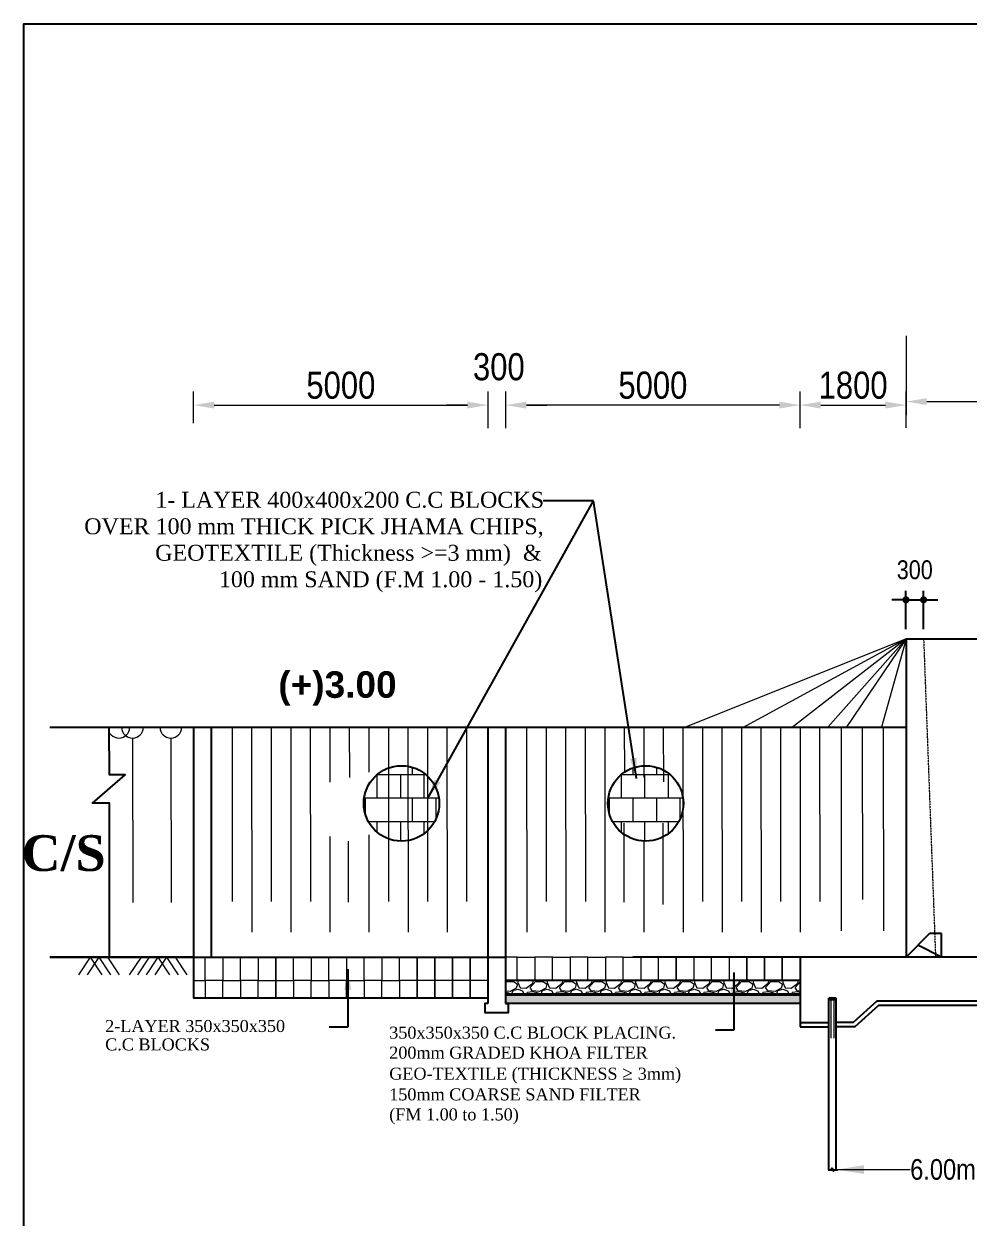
# Model space of a CAD drawing. Extents: x -119161 to 3778985, y -718511 to -30958.
# Drawn here: x 2812443 to 2828479, y -685653 to -665394 of the extents above; entities that cross this region are included whole.
import ezdxf

# ---------------------------------------------------------------- set-up
doc = ezdxf.new("R2010")
doc.units = 0
doc.header["$MEASUREMENT"] = 0
doc.linetypes.add('DASHED2', pattern=[9.525, 6.35, -3.175])
doc.linetypes.add('DASHEDX2', pattern=[38.1, 25.4, -12.7])
doc.layers.get('0').update_dxf_attribs({"linetype": 'CONTINUOUS'})
doc.layers.get('DEFPOINTS').update_dxf_attribs({"linetype": 'CONTINUOUS'})
for name, color, linetype in [('BLOCK', 6, 'CONTINUOUS'), ('DOTTED', 240, 'DASHED2'), ('LINE', 7, 'CONTINUOUS'), ('TEXT', 10, 'CONTINUOUS')]:
    doc.layers.add(name, color=color, linetype=linetype)
for name, color, linetype, lineweight in [('Dim', 7, 'CONTINUOUS', 9), ('Dimension', 8, 'CONTINUOUS', 18), ('HATCH', 252, 'CONTINUOUS', 5), ('line2', 3, 'CONTINUOUS', 30), ('slop', 8, 'CONTINUOUS', 9)]:
    doc.layers.add(name, color=color, linetype=linetype, lineweight=lineweight)
doc.styles.add('1-2', font='arial.ttf')
doc.styles.add('ARIAL', font='ARIALN.TTF')
doc.styles.add('DIM', font='isocp3.shx')
doc.styles.add('dimText', font='ARIALN.TTF')
doc.styles.get("Standard").update_dxf_attribs({"font": 'times.ttf', "height": 250})
doc.styles.add('text', font='ARIALN.TTF', dxfattribs={"height": 1.6})
doc.dimstyles.new('3', dxfattribs={"dimtxt": 225, "dimasz": 350, "dimexe": 100, "dimexo": 25, "dimgap": 9, "dimtad": 0, "dimdec": 0, "dimzin": 0, "dimdsep": 46, "dimtxsty": 'Standard', "dimcen": 0, "dimclrt": 256, "dimadec": 0, "dimazin": 0, "dimtfac": 1, "dimtdec": 0, "dimtofl": 0, "dimtmove": 2, "dimatfit": 3, "dimfxl": 1, "dimtolj": 1, "dimtzin": 0, "dimarcsym": 0})
doc.dimstyles.new('dim_150', dxfattribs={"dimtxt": 300, "dimasz": 300, "dimexe": 300, "dimexo": 100, "dimgap": 100, "dimtad": 1, "dimdec": 0, "dimzin": 0, "dimdsep": 46, "dimtxsty": 'DIM', "dimcen": 150, "dimclrd": 5, "dimclre": 5, "dimclrt": 7, "dimadec": 0, "dimazin": 0, "dimtfac": 1, "dimtdec": 0, "dimtmove": 0, "dimatfit": 3, "dimfxl": 20, "dimtolj": 1, "dimtzin": 0, "dimarcsym": 0})
doc.dimstyles.new('dim_230', dxfattribs={"dimtxt": 460, "dimasz": 460, "dimexe": 230, "dimexo": 100, "dimgap": 100, "dimtad": 1, "dimdec": 0, "dimzin": 0, "dimdsep": 46, "dimtxsty": 'dimText', "dimcen": 0.09, "dimclrd": 256, "dimclre": 256, "dimclrt": 7, "dimadec": 0, "dimazin": 0, "dimtfac": 1, "dimtdec": 0, "dimtofl": 0, "dimtmove": 0, "dimatfit": 3, "dimfxl": 1, "dimtolj": 1, "dimtzin": 0, "dimlwd": -1, "dimlwe": -1, "dimarcsym": 0})

# ---------------------------------------------------------------- blocks, each defined once
blk = doc.blocks.new('_Dot')
at = {"color": 0, "linetype": 'ByBlock', "lineweight": -2}
blk.add_line((-0.5, 0), (-1, 0), dxfattribs=at)
at = {"color": 0, "linetype": 'ByBlock', "const_width": 0.5}
blk.add_lwpolyline([(-0.25, 0, 1), (0.25, 0, 1)], format="xyb", close=True, dxfattribs=at)
blk = doc.blocks.new('*D1521')
at = {"layer": 'DEFPOINTS', "color": 0, "lineweight": -2, "ltscale": 500}
for p in [(2827722, -675172), (2827422, -675771), (2827722, -675771)]:
    blk.add_point(p, dxfattribs=at)
at = {"layer": 'Dim', "color": 5, "lineweight": -2, "ltscale": 500}
for p, q in [((2827422, -675671), (2827422, -675022)), ((2827722, -675671), (2827722, -675022)), ((2827302, -675172), (2827182, -675172)), ((2827422, -675172), (2827722, -675172)), ((2827842, -675172), (2827962, -675172))]:
    blk.add_line(p, q, dxfattribs=at)
at = {"layer": 'Dim', "color": 5, "lineweight": -2, "ltscale": 500, "xscale": 120, "yscale": 120, "zscale": 120}
blk.add_blockref('_Dot', (2827422, -675172), dxfattribs=at)
at = {"layer": 'Dim', "color": 5, "lineweight": -2, "ltscale": 500, "xscale": 120, "yscale": 120, "zscale": 120, "rotation": 180}
blk.add_blockref('_Dot', (2827722, -675172), dxfattribs=at)
at = {"layer": 'Dim', "color": 7, "ltscale": 500, "insert": (2827572, -674664), "char_height": 320, "attachment_point": 5, "style": 'ARIAL'}
blk.add_mtext('\\A1;300', dxfattribs=at)
blk = doc.blocks.new('*D1460')
at = {"layer": 'DEFPOINTS', "color": 0, "lineweight": -2, "ltscale": 500}
for p in [(2820326, -671866), (2815326, -672271), (2820326, -672271)]:
    blk.add_point(p, dxfattribs=at)
at = {"layer": 'Dim', "ltscale": 500}
for p, q in [((2815326, -672171), (2815326, -671636)), ((2820326, -672171), (2820326, -671636)), ((2815676, -671866), (2819976, -671866))]:
    blk.add_line(p, q, dxfattribs=at)
at = {"layer": 'Dim', "lineweight": -2, "ltscale": 500}
for points in [[(2815676, -671808), (2815676, -671925), (2815326, -671866)], [(2819976, -671808), (2819976, -671925), (2820326, -671866)]]:
    blk.add_solid(points, dxfattribs=at)
at = {"layer": 'Dim', "color": 7, "ltscale": 500, "insert": (2817826, -671531), "char_height": 460, "attachment_point": 5, "style": 'dimText'}
blk.add_mtext('\\A1;5000', dxfattribs=at)
blk = doc.blocks.new('*D1461')
at = {"layer": 'DEFPOINTS', "color": 0, "lineweight": -2, "ltscale": 500}
for p in [(2820626, -671866), (2820326, -672357), (2820626, -672357)]:
    blk.add_point(p, dxfattribs=at)
at = {"layer": 'Dim', "ltscale": 500}
for p, q in [((2820326, -672257), (2820326, -671636)), ((2820626, -672257), (2820626, -671636)), ((2819976, -671866), (2819626, -671866)), ((2820976, -671866), (2821326, -671866))]:
    blk.add_line(p, q, dxfattribs=at)
at = {"layer": 'Dim', "lineweight": -2, "ltscale": 500}
for points in [[(2819976, -671808), (2819976, -671925), (2820326, -671866)], [(2820976, -671808), (2820976, -671925), (2820626, -671866)]]:
    blk.add_solid(points, dxfattribs=at)
at = {"layer": 'Dim', "color": 7, "ltscale": 500, "insert": (2820509, -671218), "char_height": 460, "attachment_point": 5, "style": 'dimText'}
blk.add_mtext('\\A1;300', dxfattribs=at)
blk = doc.blocks.new('*D1462')
at = {"layer": 'DEFPOINTS', "color": 0, "lineweight": -2, "ltscale": 500}
for p in [(2820626, -671866), (2820626, -672357), (2825625, -672357)]:
    blk.add_point(p, dxfattribs=at)
at = {"layer": 'Dim', "ltscale": 500}
for p, q in [((2820626, -672257), (2820626, -671636)), ((2825625, -672257), (2825625, -671636)), ((2825275, -671866), (2820976, -671866))]:
    blk.add_line(p, q, dxfattribs=at)
at = {"layer": 'Dim', "lineweight": -2, "ltscale": 500}
for points in [[(2820976, -671808), (2820976, -671925), (2820626, -671866)], [(2825275, -671808), (2825275, -671925), (2825625, -671866)]]:
    blk.add_solid(points, dxfattribs=at)
at = {"layer": 'Dim', "color": 7, "ltscale": 500, "insert": (2823125, -671531), "char_height": 460, "attachment_point": 5, "style": 'dimText'}
blk.add_mtext('\\A1;5000', dxfattribs=at)
blk = doc.blocks.new('*D1463')
at = {"layer": 'DEFPOINTS', "color": 0, "lineweight": -2, "ltscale": 500}
for p in [(2827425, -671866), (2825625, -672357), (2827425, -672354)]:
    blk.add_point(p, dxfattribs=at)
at = {"layer": 'Dim', "ltscale": 500}
for p, q in [((2825625, -672257), (2825625, -671636)), ((2827425, -672254), (2827425, -671636)), ((2825975, -671866), (2827075, -671866))]:
    blk.add_line(p, q, dxfattribs=at)
at = {"layer": 'Dim', "lineweight": -2, "ltscale": 500}
for points in [[(2825975, -671808), (2825975, -671925), (2825625, -671866)], [(2827075, -671808), (2827075, -671925), (2827425, -671866)]]:
    blk.add_solid(points, dxfattribs=at)
at = {"layer": 'Dim', "color": 7, "ltscale": 500, "insert": (2826525, -671531), "char_height": 460, "attachment_point": 5, "style": 'dimText'}
blk.add_mtext('\\A1;1800', dxfattribs=at)
blk = doc.blocks.new('*D1532')
at = {"layer": 'DEFPOINTS', "color": 0, "lineweight": -2, "ltscale": 500}
for p in [(2827425, -670588), (2842775, -671807), (2842775, -674889)]:
    blk.add_point(p, dxfattribs=at)
at = {"layer": 'Dim', "ltscale": 500}
for p, q in [((2827425, -670688), (2827425, -672037)), ((2842775, -674789), (2842775, -671577)), ((2827775, -671807), (2842425, -671807))]:
    blk.add_line(p, q, dxfattribs=at)
at = {"layer": 'Dim', "lineweight": -2, "ltscale": 500}
for points in [[(2827775, -671749), (2827775, -671865), (2827425, -671807)], [(2842425, -671749), (2842425, -671865), (2842775, -671807)]]:
    blk.add_solid(points, dxfattribs=at)
at = {"layer": 'Dim', "color": 7, "ltscale": 500, "insert": (2835100, -671472), "char_height": 460, "attachment_point": 5, "style": 'dimText'}
blk.add_mtext('\\A1;15350', dxfattribs=at)

msp = doc.modelspace()

# ---------------------------------------------------------------- hatches: boundary and pattern name
at = {"layer": 'Dim'}
h = msp.add_hatch(dxfattribs=at)
h.set_pattern_fill('AR-B88', color=8, scale=50)
h.set_pattern_definition([(0, (2663442.92, -701336.22), (0, 400), []), (90, (2663442.92, -701336.22), (-200, 400), [400, -400])])
h.paths.add_polyline_path([(2819497.1, -678629.2, 1), (2818214.9, -678629.2, 1)])
h = msp.add_hatch(dxfattribs=at)
h.set_pattern_fill('AR-B88', color=8, scale=50)
h.set_pattern_definition([(0, (2667589.25, -701336.22), (0, 400), []), (90, (2667589.25, -701336.22), (-200, 400), [400, -400])])
h.paths.add_polyline_path([(2823643.4, -678629.2, 1), (2822361.3, -678629.2, 1)])
at = {"layer": 'Dim', "ltscale": 500}
h = msp.add_hatch(dxfattribs=at)
h.set_pattern_fill('GRAVEL', color=8, scale=500)
h.set_pattern_definition([(228.012788, (2745686.27, -733380.584), (-4000, -4500), [67.268, -6659.544]), (184.96974, (2745641.269, -733430.584), (6000, 500), [115.434, -11427.9624]), (132.510447, (2745526.27, -733440.584), (5000, -5500), [81.394, -8058.0163]), (267.27369, (2745331.27, -733565.584), (500, 10000), [105.119, -10406.779]), (292.833654, (2745326.27, -733670.584), (-2500, 6000), [103.0775, -10204.6866]), (357.27369, (2745366.27, -733765.584), (-10000, 500), [105.119, -10406.779]), (37.69424, (2745471.269, -733770.584), (-6500, -5000), [139.0145, -13762.4243]), (72.255328, (2745581.269, -733685.584), (3500, 11000), [131.244, -12993.1607]), (121.429566, (2745621.27, -733560.584), (-4000, 6500), [105.475, -10442.0366]), (175.23636, (2745566.27, -733470.584), (5500, -500), [120.416, -5900.3813]), (222.397438, (2745446.269, -733460.584), (-6000, -5500), [155.724, -15416.6875]), (138.814075, (2745826.27, -733570.584), (-3500, 3000), [53.1505, -5261.9224]), (171.469234, (2745786.27, -733535.584), (6500, -1000), [101.1185, -10010.7557]), (225, (2745686.27, -733520.6), (-6e-14, -500), [70.7105, -636.3963]), (203.19859, (2745651.27, -733460.584), (2500, 1000), [38.079, -3769.8076]), (291.80141, (2745616.27, -733475.58), (-500, 1500), [53.8515, -2638.731]), (30.96376, (2745636.27, -733525.58), (1500, 1000), [87.4645, -2828.0114]), (161.56505, (2745711.27, -733480.58), (1000, -500), [63.2455, -1517.8933]), (16.38954, (2745326.27, -733475.584), (5000, 1500), [88.6, -8771.4226]), (70.346176, (2745411.27, -733450.584), (-2000, -5500), [74.3305, -7358.7039]), (293.19859, (2745711.27, -733380.584), (-1000, 2500), [76.1575, -3731.729]), (343.61046, (2745741.27, -733450.584), (-5000, 1500), [88.6, -8771.4226]), (339.443955, (2745326.27, -733785.584), (-2500, 1000), [85.44, -4186.5619]), (294.77514, (2745406.27, -733815.584), (-2500, 5500), [71.589, -7087.3215]), (66.80141, (2745716.27, -733880.584), (1000, 2500), [76.1575, -3731.729]), (17.354025, (2745746.27, -733810.584), (-6500, -2000), [83.8155, -8297.7118]), (69.443955, (2745471.27, -733880.584), (-1000, -2500), [42.72, -4229.2819]), (101.30993, (2745686.27, -733880.58), (-500, 2000), [25.495, -2524.0148]), (165.96376, (2745681.27, -733855.58), (1500, -500), [103.0775, -1958.4753]), (186.009006, (2745581.27, -733830.584), (5000, 500), [95.525, -9456.9616]), (303.69007, (2745636.27, -733570.58), (-500, 1000), [72.111, -1730.6646]), (353.157227, (2745676.269, -733630.584), (8500, -1000), [125.897, -12463.7813]), (60.945396, (2745801.27, -733645.584), (-2000, -3500), [51.478, -5096.337]), (90, (2745826.27, -733600.6), (-500, 500), [30, -470]), (120.256437, (2745571.27, -733815.584), (2000, -3500), [69.462, -6876.76]), (48.012788, (2745536.27, -733755.584), (4000, 4500), [134.536, -6592.276]), (0, (2745626.27, -733655.6), (500, 500), [130, -370]), (325.304846, (2745756.27, -733655.584), (5000, -3500), [79.057, -7826.6372]), (254.0546, (2745821.27, -733700.584), (-500, -2000), [72.801, -3567.254]), (207.645975, (2745801.269, -733770.584), (-9500, -5000), [118.5325, -11734.737]), (175.426079, (2745696.269, -733825.584), (-6500, 500), [125.3995, -12414.5367])])
h.paths.add_polyline_path([(2825625.6, -681871.6), (2825625.6, -681637.1), (2823273.6, -681637.1), (2822973.6, -681637.1), (2820622.9, -681637.1), (2820622.9, -681871.6)])
h = msp.add_hatch(dxfattribs=at)
h.set_pattern_fill('AR-SAND', color=8, scale=60)
h.set_pattern_definition([(37.5, (2745326.27, -733880.58), (-3.7796, 115.60943), [0, -91.2, 0, -102, 0, -97.5]), (7.5, (2745326.27, -733880.58), (106.1866, 169.32876), [0, -49.2, 0, -82.2, 0, -31.5]), (327.5, (2745252.47, -733880.58), (186.84851, 0.33954), [0, -30, 0, -108, 0, -141]), (317.5, (2745252.47, -733880.58), (180.3676, 52.66053), [0, -15, 0, -70.8, 0, -81])])
h.paths.add_polyline_path([(2825625.6, -682027.9), (2825625.6, -681871.6), (2820622.9, -681871.6), (2820625.3, -682026.1)])
at = {"layer": 'HATCH', "ltscale": 10}
h = msp.add_hatch(dxfattribs=at)
h.set_pattern_fill('ANSI31', color=256, scale=375, angle=45, style=0)
h.set_pattern_definition([(90, (2809513.39, -672913.85), (-46.875, 7e-15), [])])
h.paths.add_polyline_path([(2826115.6, -682613.4), (2826159.8, -682613.4), (2826159.8, -682599.9), (2826187.8, -682625.9), (2826187.8, -682613.4), (2826235.6, -682613.4), (2826235.6, -681962.6), (2826115.6, -681962.6)])

# ---------------------------------------------------------------- linework, layer by layer
at = {"layer": 'BLOCK', "color": 7}
for centre in [(2818856, -678629.2), (2823002.3, -678629.2)]:
    msp.add_circle(centre, 641.1, dxfattribs=at)
at = {"layer": 'Dim', "color": 8, "ltscale": 500}
msp.add_line((2827425.3, -675837.2), (2827009.7, -677337.1), dxfattribs=at)
for points in [[(2827425.3, -675837.2), (2823681.6, -677337.1)], [(2827425.3, -675837.2), (2824648.9, -677344.8)], [(2827425.3, -675837.2), (2825494.5, -677337.2)], [(2827425.3, -675837.2), (2826096.9, -677337.2)], [(2827425.3, -675837.2), (2826407.3, -677337.3)], [(2815979.2, -677337.2), (2815982, -680294.9)], [(2816310.9, -677337.2), (2816313.5, -680815.5)], [(2816642.5, -677337.2), (2816645.3, -680294.9)], [(2816974.2, -677337.2), (2816976.8, -680815.5)], [(2817305.8, -677337.2), (2817308.6, -680294.9)], [(2817637.5, -677337.2), (2817640.2, -678267)], [(2817969.1, -677337.2), (2817971.9, -678188.6)], [(2818300.8, -677337.2), (2818303.5, -678095.7)], [(2818632.4, -677337.2), (2818635.2, -680294.9)], [(2818964.1, -677337.2), (2818966.8, -680815.5)], [(2819295.7, -677337.2), (2819298.5, -680294.9)], [(2819627.4, -677337.2), (2819630.1, -680815.5)], [(2819959, -677337.2), (2819961.8, -680294.9)], [(2820980.2, -677337.2), (2820982.9, -680815.5)], [(2821311.8, -677337.2), (2821314.6, -680294.9)], [(2821643.5, -677337.2), (2821646.2, -680815.5)], [(2821975.1, -677337.2), (2821977.9, -680294.9)], [(2822307.1, -677337.2), (2822309.7, -680815.5)], [(2822638.7, -677337.2), (2822641.5, -678099.4)], [(2822970.4, -677337.2), (2822973.1, -678188.8)], [(2823302, -677337.2), (2823304.8, -678264)], [(2823633.7, -677337.2), (2823636.4, -680815.5)], [(2823965.3, -677337.2), (2823968.1, -680294.9)], [(2824297, -677337.2), (2824299.7, -680815.5)], [(2824628.4, -677337.2), (2824631.1, -680294.9)], [(2824960, -677337.2), (2824962.7, -680815.5)], [(2825291.7, -677337.2), (2825294.4, -680294.9)], [(2825623.3, -677337.2), (2825626, -680815.5)], [(2825955, -677337.2), (2825957.7, -680294.9)], [(2826319.9, -677337.2), (2826322.6, -680791.5)], [(2826680.7, -677337.2), (2826683.4, -680259.4)], [(2827038.3, -677337.2), (2827040.9, -680791.5)], [(2822634.8, -680304.4), (2822634.8, -678962.8)], [(2823298.1, -680347.9), (2823298.1, -678962.8)], [(2817640.2, -679191.5), (2817640.2, -680815.5)], [(2817949, -679270.3), (2817949, -680305.9)], [(2818303.5, -679162.8), (2818303.5, -680815.5)], [(2822973.1, -679269.6), (2822973.1, -680815.5)]]:
    msp.add_lwpolyline(points, dxfattribs=at)
at = {"layer": 'Dim', "ltscale": 500}
for points in [[(2815322.5, -681637.1), (2815522.6, -681637.1), (2815522.5, -681236.6), (2815322.5, -681236.6)], [(2815822.6, -681637.1), (2815522.6, -681637.1), (2815522.5, -681236.6), (2815822.5, -681237.2)], [(2815822.6, -681637.1), (2816122.6, -681637.1), (2816122.5, -681237.2), (2815822.5, -681237.2)], [(2816422.6, -681637.1), (2816122.6, -681637.1), (2816122.5, -681237.2), (2816422.5, -681237.2)], [(2816422.6, -681637.1), (2816722.6, -681637.1), (2816722.5, -681237.2), (2816422.5, -681237.2)], [(2816722.6, -681637.1), (2817022.6, -681637.1), (2817022.5, -681237.2), (2816722.5, -681237.2)], [(2817322.6, -681637.1), (2817022.6, -681637.1), (2817022.5, -681237.2), (2817322.5, -681237.2)], [(2817322.6, -681637.1), (2817622.6, -681637.1), (2817622.5, -681237.2), (2817322.5, -681237.2)], [(2817922.6, -681637.1), (2817622.6, -681637.1), (2817622.5, -681237.2), (2817922.5, -681237.2)], [(2817922.6, -681637.1), (2818222.6, -681637.1), (2818222.5, -681237.2), (2817922.5, -681237.2)], [(2818522.6, -681637.1), (2818222.6, -681637.1), (2818222.5, -681237.2), (2818522.5, -681237.2)], [(2818522.6, -681637.1), (2818822.6, -681637.1), (2818822.5, -681237.2), (2818522.5, -681237.2)], [(2819122.6, -681637.1), (2818822.6, -681637.1), (2818822.5, -681237.2), (2819122.5, -681237.2)], [(2819422.6, -681637.1), (2819122.6, -681637.1), (2819122.5, -681237.2), (2819422.5, -681237.2)], [(2819722.6, -681637.1), (2819422.6, -681637.1), (2819422.5, -681237.2), (2819722.5, -681237.2)], [(2820022.6, -681637.1), (2819722.6, -681637.1), (2819722.5, -681237.2), (2820022.5, -681237.2)], [(2820322.5, -681637.1), (2820022.6, -681637.1), (2820022.5, -681237.2), (2820322.4, -681237.2)], [(2820622.6, -681637.1), (2820822.6, -681637.1), (2820822.5, -681237.2), (2820622.5, -681237.2)], [(2821122.6, -681637.1), (2820822.6, -681637.1), (2820822.5, -681237.2), (2821122.5, -681237.2)], [(2821122.6, -681637.1), (2821422.6, -681637.1), (2821422.5, -681237.2), (2821122.5, -681237.2)], [(2821722.6, -681637.1), (2821422.6, -681637.1), (2821422.5, -681237.2), (2821722.5, -681237.2)], [(2821722.6, -681637.1), (2822022.6, -681637.1), (2822022.5, -681237.2), (2821722.5, -681237.2)], [(2822322.9, -681637.1), (2822022.6, -681637.1), (2822022.5, -681237.2), (2822322.8, -681237.2)], [(2822322.9, -681637.1), (2822622.9, -681637.1), (2822622.8, -681237.2), (2822322.8, -681237.2)], [(2822922.9, -681637.1), (2822622.9, -681637.1), (2822622.8, -681237.2), (2822922.8, -681237.2)], [(2822922.9, -681637.1), (2823222.9, -681637.1), (2823222.8, -681237.2), (2822922.8, -681237.2)], [(2823522.9, -681637.1), (2823222.9, -681637.1), (2823222.8, -681237.2), (2823522.8, -681237.2)], [(2823822.9, -681637.1), (2823522.9, -681637.1), (2823522.8, -681237.2), (2823822.8, -681237.2)], [(2823822.9, -681637.1), (2824122.9, -681637.1), (2824122.8, -681237.2), (2823822.8, -681237.2)], [(2824422.9, -681637.1), (2824122.9, -681637.1), (2824122.8, -681237.2), (2824422.8, -681237.2)], [(2824422.9, -681637.1), (2824722.6, -681637.1), (2824722.5, -681237.2), (2824422.8, -681237.2)], [(2824722.6, -681637.1), (2825022.6, -681637.1), (2825022.5, -681237.2), (2824722.5, -681237.2)], [(2825021.4, -681637.1), (2825321.4, -681637.1), (2825321.3, -681237.2), (2825021.3, -681237.2)], [(2825321.4, -681637.1), (2825625.6, -681637.1), (2825625.5, -681237.2), (2825321.3, -681237.2)], [(2815322.5, -681637.1), (2815522.6, -681637.1), (2815522.6, -681937.1), (2815322.5, -681937.1)], [(2815822.6, -681637.1), (2815522.6, -681637.1), (2815522.6, -681937.1), (2815822.6, -681937.1)], [(2815822.6, -681637.1), (2816122.6, -681637.1), (2816122.6, -681937.1), (2815822.6, -681937.1)], [(2816422.6, -681637.1), (2816122.6, -681637.1), (2816122.6, -681937.1), (2816422.6, -681937.1)], [(2816422.6, -681637.1), (2816722.6, -681637.1), (2816722.6, -681937.1), (2816422.6, -681937.1)], [(2816722.6, -681637.1), (2817022.6, -681637.1), (2817022.6, -681937.1), (2816722.6, -681937.1)], [(2817322.6, -681637.1), (2817022.6, -681637.1), (2817022.6, -681937.1), (2817322.6, -681937.1)], [(2817322.6, -681637.1), (2817622.6, -681637.1), (2817622.6, -681937.1), (2817322.6, -681937.1)], [(2817922.6, -681637.1), (2817622.6, -681637.1), (2817622.6, -681937.1), (2817922.6, -681937.1)], [(2817922.6, -681637.1), (2818222.6, -681637.1), (2818222.6, -681937.1), (2817922.6, -681937.1)], [(2818522.6, -681637.1), (2818222.6, -681637.1), (2818222.6, -681937.1), (2818522.6, -681937.1)], [(2818522.6, -681637.1), (2818822.6, -681637.1), (2818822.6, -681937.1), (2818522.6, -681937.1)], [(2819122.6, -681637.1), (2818822.6, -681637.1), (2818822.6, -681937.1), (2819122.6, -681937.1)], [(2819422.6, -681637.1), (2819122.6, -681637.1), (2819122.6, -681937.1), (2819422.6, -681937.1)], [(2819722.6, -681637.1), (2819422.6, -681637.1), (2819422.6, -681937.1), (2819722.6, -681937.1)], [(2820022.6, -681637.1), (2819722.6, -681637.1), (2819722.6, -681937.1), (2820022.6, -681937.1)], [(2820322.5, -681637.1), (2820022.6, -681637.1), (2820022.6, -681937.1), (2820322.5, -681937.1)]]:
    msp.add_lwpolyline(points, close=True, dxfattribs=at)
for points in [[(2824723.8, -681637.1), (2824722.6, -681637.1), (2824722.5, -681237.2), (2824723.7, -681237.2)], [(2825022.6, -681637.1), (2825021.4, -681637.1), (2825021.3, -681237.2), (2825022.5, -681237.2)]]:
    msp.add_lwpolyline(points, dxfattribs=at)
at = {"layer": 'Dimension', "color": 5, "lineweight": 13, "ltscale": 2}
for p, q in [((2814287.9, -677520.5), (2814290.7, -680308.9)), ((2814939.2, -677520.5), (2814942, -680308.9))]:
    msp.add_line(p, q, dxfattribs=at)
for centre in [(2814057.5, -677337.2), (2814287.9, -677337.2), (2814939.2, -677337.2)]:
    msp.add_arc(centre, 183.3, 180, 0, dxfattribs=at)
at = {"layer": 'DOTTED', "color": 0, "linetype": 'DASHEDX2', "lineweight": 20, "ltscale": 0.07}
msp.add_lwpolyline([(2827722.5, -675837.2), (2827925.2, -681237.2)], dxfattribs=at)
at = {"layer": 'HATCH', "color": 3, "lineweight": 15}
for points in [[(2813568.8, -681237.2), (2813369.2, -681536.8)], [(2813715.9, -681237.2), (2813516.3, -681536.8)], [(2813568.8, -681237.2), (2813768.7, -681536.8)], [(2813715.9, -681237.2), (2813915.7, -681536.8)], [(2813863, -681237.2), (2814062.8, -681536.8)], [(2814432.4, -681237.2), (2814232.8, -681536.8)], [(2814570.6, -681237.2), (2814371, -681536.8)], [(2814717.7, -681237.2), (2814518, -681536.8)], [(2814864.7, -681237.2), (2814665.1, -681536.8)], [(2814717.7, -681237.2), (2814917.5, -681536.8)], [(2814864.7, -681237.2), (2815064.6, -681536.8)], [(2815011.8, -681237.2), (2815211.6, -681536.8)]]:
    msp.add_lwpolyline(points, dxfattribs=at)
at = {"layer": 'LINE', "ltscale": 500}
for p, q in [((2827425.3, -675837.2), (2827425.2, -681237.2)), ((2815322.5, -677337.2), (2815322.5, -681937.1)), ((2815622.6, -677337.2), (2815625.3, -681237.2)), ((2820322.5, -677337.2), (2820322.5, -682026.1)), ((2820622.5, -677337.2), (2820622.5, -682026.1)), ((2828024.5, -680836.8), (2827824.5, -680836.8)), ((2828024.5, -681237.2), (2828024.5, -680836.8)), ((2815322.5, -681237.2), (2820322.4, -681237.2)), ((2825625.5, -681237.2), (2822782.6, -681237.2)), ((2825625.5, -681237.2), (2825625.6, -682423)), ((2825625.6, -681637.1), (2820622.6, -681637.1)), ((2825625.6, -681871.6), (2820622.6, -681871.6)), ((2820322.5, -681937.1), (2815322.5, -681937.1)), ((2820622.5, -682026.1), (2820672.6, -682026.1)), ((2825625.6, -682026.1), (2820622.6, -682026.1))]:
    msp.add_line(p, q, dxfattribs=at)
at = {"layer": 'LINE', "ltscale": 0.5}
msp.add_line((2820322.4, -681237.2), (2820622.5, -681237.1), dxfattribs=at)
at = {"layer": 'LINE'}
for p, q in [((2826115.6, -684850.3), (2826115.6, -681937.1)), ((2826235.6, -681937.1), (2826115.6, -681937.1)), ((2826235.6, -681962.1), (2826115.6, -681962.1)), ((2826115.6, -682573.1), (2826115.6, -682087.1)), ((2826115.6, -682523.1), (2826115.6, -682087.1)), ((2826235.6, -684850.3), (2826235.6, -681937.1)), ((2825625.3, -682348), (2826115.6, -682348)), ((2825625.6, -682423), (2826115.6, -682423))]:
    msp.add_line(p, q, dxfattribs=at)
msp.add_lwpolyline([(2887557.6, -718510.6), (2812442.8, -718510.6), (2812442.8, -665393.7), (2887557.6, -665393.7)], close=True, dxfattribs=at)
at = {"layer": 'LINE', "ltscale": 500}
for points in [[(2827425.3, -675837.2), (2827470.8, -675837.2)], [(2827425.3, -675837.2), (2842633.7, -675837.2)], [(2812881.8, -677337.2), (2827422.3, -677337.2)], [(2827824.5, -680836.8), (2827424.5, -681237.2)], [(2870767.8, -682287.6), (2870283.6, -682287.6), (2869923.4, -681987.4), (2863215.8, -681987.2), (2857417.3, -681987.2), (2857082, -681875.4), (2854333.5, -681237.2), (2853485.3, -681237.2), (2853485.3, -681237.2), (2852485.1, -681237.2), (2852335.1, -681087.2), (2846135.3, -681087.2), (2846135.3, -681087.2), (2844485.3, -681087), (2844485.3, -681087), (2843637.7, -681087), (2840937, -681987.2), (2826925.6, -681987.2), (2826525.6, -682348), (2826235.6, -682348)], [(2840815.3, -681237.2), (2825625.5, -681237.2)], [(2870767.7, -682362.6), (2870256.5, -682362.6), (2869896.3, -682062.4), (2863215.8, -682062.2), (2857405.1, -682062.2), (2857058.2, -681946.6), (2854321.3, -681312.2), (2853485.3, -681312.2), (2852454.1, -681312.2), (2852304.1, -681162.2), (2846135.3, -681162.2), (2844485.3, -681162), (2843649.9, -681162), (2840949.1, -682062.2), (2826954.4, -682062.2), (2826554.4, -682423), (2826235.6, -682423)], [(2820322.5, -682026.1), (2820322.5, -682026.1), (2820272.5, -682026.1), (2820272.5, -682176.1), (2820672.6, -682176.1), (2820672.6, -682026.1)]]:
    msp.add_lwpolyline(points, dxfattribs=at)
at = {"layer": 'LINE', "color": 5}
msp.add_lwpolyline([(2813895.1, -681237.2), (2813895.2, -678625.4), (2813609.7, -678625.4), (2814163.8, -678145), (2813895.2, -678145), (2813892.5, -677337.2)], dxfattribs=at)
at = {"layer": 'LINE', "color": 8, "linetype": 'DASHED2', "ltscale": 2000000.0}
msp.add_lwpolyline([(2828024.5, -681237.2), (2827624.5, -681037)], dxfattribs=at)
at = {"layer": 'LINE', "ltscale": 500, "const_width": 50}
msp.add_lwpolyline([(2820622.6, -681871.6), (2825625.6, -681871.6)], dxfattribs=at)
at = {"layer": 'LINE'}
msp.add_lwpolyline([(2826101.2, -684847.8), (2826164.2, -684847.8), (2826164.2, -684819.3), (2826192.3, -684874.7), (2826192.3, -684847.8), (2826258.7, -684847.8)], dxfattribs=at)
at = {"layer": 'line2', "color": 1}
msp.add_lwpolyline([(2815322.5, -681237.2), (2812881.8, -681237.2)], dxfattribs=at)
at = {"layer": 'slop'}
msp.add_line((2827724.5, -681237.2), (2827724.5, -681237.2), dxfattribs=at)

# ---------------------------------------------------------------- texts
at = {"layer": 'Dimension', "color": 1, "lineweight": 13, "ltscale": 2, "insert": (2813117.8, -679476.4), "char_height": 607.5, "attachment_point": 5, "style": '1-2'}
msp.add_mtext('{\\fTimes New Roman|b1|i0|c0|p18;C/S}', dxfattribs=at)
at = {"layer": 'LINE'}
for s, p in [('2-LAYER 350x350x350', (2813823.4, -682510.1)), ('C.C BLOCKS', (2813823.4, -682822.5))]:
    msp.add_text(s, height=204, dxfattribs=at).set_placement(p)
at = {"layer": 'LINE', "width": 13483.804, "attachment_point": 1}
for s, insert, char_height in [('\\pi2563;{\\fTimes New Roman|b0|i0|c0|p18;1- LAYER 400x400x200 C.C BLOCKS \\P\\pi1356;OVER 100 mm THICK PICK JHAMA CHIPS, \\P\\pi2561;GEOTEXTILE (Thickness >=3 mm)  & \\P\\pi3643;100 mm SAND (F.M 1.00 - 1.50)}', (2812111.8, -673338.7), 269.892), ('350x350x350 C.C BLOCK PLACING.\\P200mm GRADED KHOA FILTER\\PGEO-TEXTILE (THICKNESS {\\fTimes New Roman|b0|i0|c0|p18;\\H1.083x;\\C0;≥ }3mm)\\P150mm COARSE SAND FILTER\\P(FM 1.00 to 1.50) ', (2818648, -682418.3), 204)]:
    msp.add_mtext(s, dxfattribs=dict(at, insert=insert, char_height=char_height))
at = {"layer": 'TEXT', "color": 2, "insert": (2816764.4, -676385.8, 0), "char_height": 450, "width": 2203.973, "attachment_point": 1, "style": 'text'}
msp.add_mtext('{\\fArial|b1|i0|c0|p34;\\C6;(+)3.00}', dxfattribs=at)
at = {"layer": 'TEXT', "insert": (2827494.7, -684845.2), "char_height": 350, "width": 10497.718, "attachment_point": 4, "style": 'ARIAL'}
msp.add_mtext('6.00m LONG U-SHAPE STEEL SHEET PILE', dxfattribs=at)

# ---------------------------------------------------------------- dimensions: what is measured, and where the dimension line sits
at = {"layer": 'Dim', "ltscale": 500}
for base, p1, p2, picture, middle in [((2842775.3, -671806.9), (2827425.3, -670587.9), (2842775.3, -674888.6), '*D1532', (2835100.3, -671472.1)), ((2820325.6, -671866.3), (2815325.6, -672270.8), (2820325.6, -672270.8), '*D1460', (2817825.6, -671531.4))]:
    dim = msp.add_linear_dim(base=base, p1=p1, p2=p2, dimstyle='dim_230', override={"dimasz": 350, "dimsah": 1, "dimtmove": 2}, dxfattribs=at)
    dim.commit()
    dim.dimension.update_dxf_attribs({"geometry": picture, "text_midpoint": middle})
for base, p1, p2, dimstyle, override, picture, middle in [((2820625.6, -671866.3), (2820325.6, -672357.2), (2820625.6, -672357.2), 'dim_230', {"dimasz": 350, "dimsah": 1, "dimtmove": 2}, '*D1461', (2820509.1, -671218.4)), ((2827721.8, -675172.3), (2827421.8, -675771.5), (2827721.8, -675771.5), 'dim_150', {"dimtxt": 320, "dimasz": 120, "dimexe": 150, "dimtxsty": 'ARIAL', "dimblk1": 'Dot', "dimblk2": 'Dot', "dimsah": 1, "dimtmove": 2}, '*D1521', (2827571.8, -674663.7))]:
    dim = msp.add_linear_dim(base=base, p1=p1, p2=p2, dimstyle=dimstyle, override=override, dxfattribs=at)
    dim.commit()
    dim.dimension.update_dxf_attribs({"geometry": picture, "text_midpoint": middle, "dimtype": 160})
dim = msp.add_linear_dim(base=(2820625.6, -671866.3), p1=(2825625.3, -672357.2), p2=(2820625.6, -672357.2), angle=180, dimstyle='dim_230', override={"dimasz": 350, "dimsah": 1, "dimtmove": 2}, dxfattribs=at)
dim.commit()
dim.dimension.update_dxf_attribs({"geometry": '*D1462', "text_midpoint": (2823125.4, -671531.4)})
dim = msp.add_linear_dim(base=(2827425.3, -671866.3), p1=(2825625.3, -672357.2), p2=(2827425.3, -672354), text='1800', dimstyle='dim_230', override={"dimasz": 350, "dimsah": 1, "dimtmove": 2}, dxfattribs=at)
dim.commit()
dim.dimension.update_dxf_attribs({"geometry": '*D1463', "text_midpoint": (2826525.3, -671531.4)})

# ---------------------------------------------------------------- leaders
for points in [[(2819296.9, -678550.8), (2822116.7, -673493.8), (2821263.6, -673493.8)], [(2822844.4, -678207.9), (2822116.7, -673493.8), (2821263.6, -673493.8)]]:
    msp.add_leader(points, dimstyle='dim_150', override={"dimtxt": 320, "dimasz": 350, "dimexe": 150, "dimtxsty": 'ARIAL', "dimtmove": 1}, dxfattribs=at)
msp.add_leader([(2826250.3, -684845.2), (2827494.7, -684845.2)], dimstyle='dim_230', dxfattribs=at)
at = {"layer": 'LINE'}
for points in [[(2817944.1, -681444.9), (2817944.1, -682425.5), (2817630, -682425.5)], [(2824499.7, -681498.3), (2824499.7, -682479), (2824185.6, -682479)]]:
    msp.add_leader(points, dimstyle='3', override={"dimgap": 9, "dimtad": 0}, dxfattribs=at)

doc.saveas('drawing.dxf')
